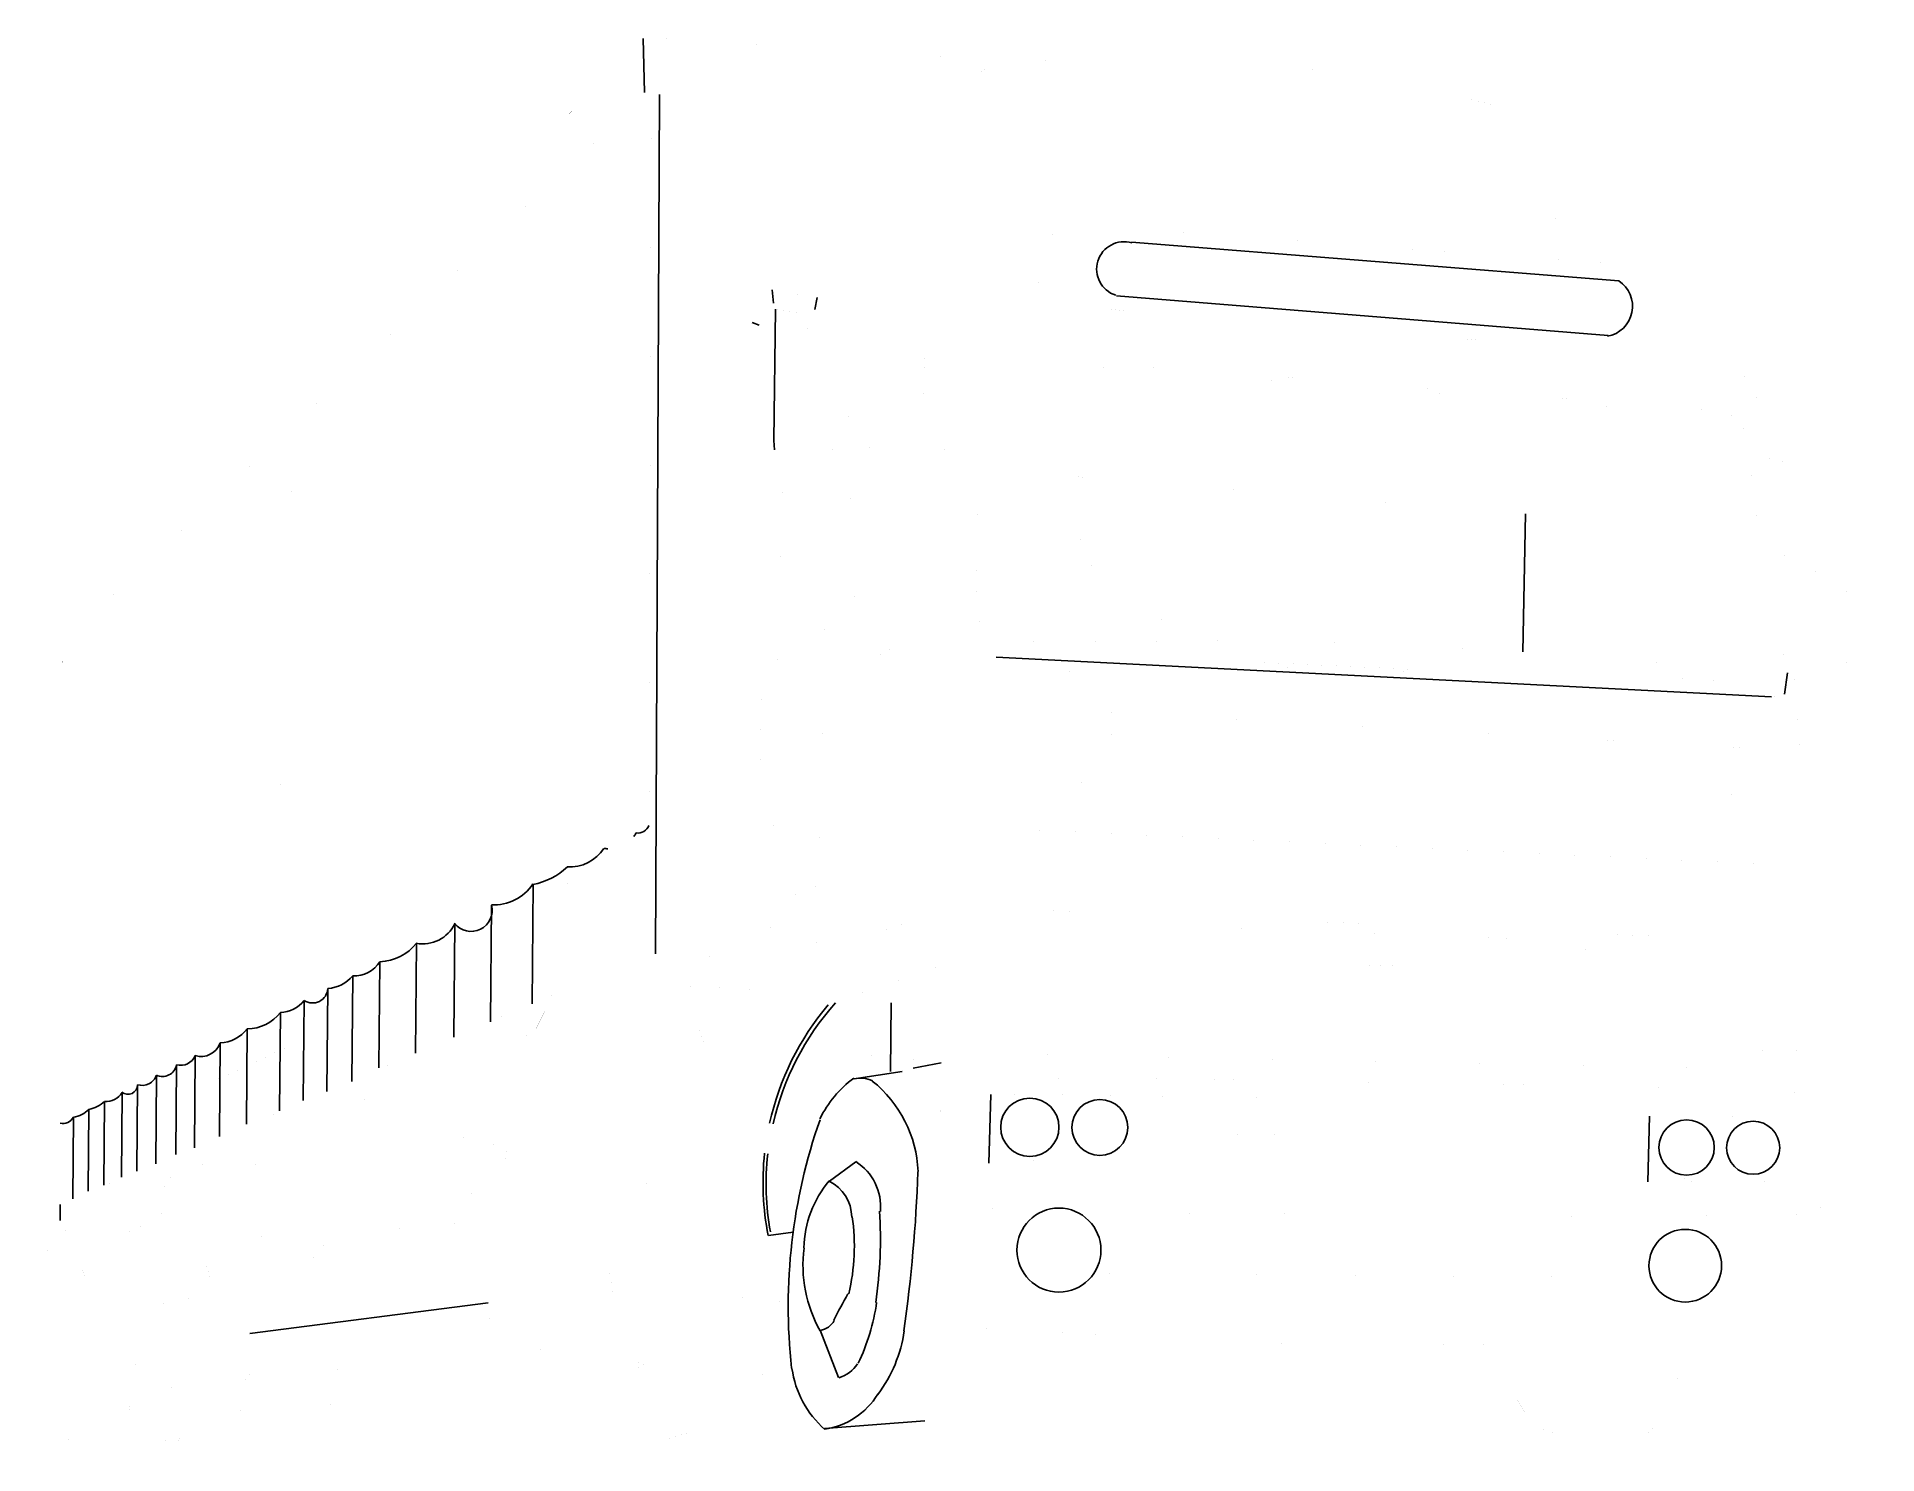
# Model space of a CAD drawing. Extents: x 68829 to 74199, y 50392 to 54528.
import ezdxf

# ---------------------------------------------------------------- set-up
doc = ezdxf.new("R2010")
doc.units = 0
doc.header["$LTSCALE"] = 32258
doc.header["$MEASUREMENT"] = 0
doc.layers.get('0').update_dxf_attribs({"linetype": 'CONTINUOUS'})

msp = doc.modelspace()

# ---------------------------------------------------------------- linework, layer by layer
at = {"linetype": 'CONTINUOUS'}
for p, q in [((70598.367, 54522.8), (70602.367, 54364.8)), ((70634.367, 51851.8), (70646.367, 54359.8)), ((72023.367, 53928.8), (73445.367, 53815.8)), ((70978.867, 53750.8), (70974.867, 53789.8)), ((71099.867, 53731.8), (71105.867, 53766.8)), ((71979.367, 53771.8), (73414.367, 53655.8)), ((70984.867, 53732.8), (70979.867, 53349.8)), ((70936.867, 53686.8), (70916.867, 53693.8)), ((70979.867, 53349.8), (70981.867, 53322.8)), ((73173.367, 53135.8), (73165.367, 52732.8)), ((71628.367, 52717.8), (73891.367, 52601.8)), ((73937.367, 52671.8), (73929.367, 52609.8)), ((70274.367, 51705.8), (70277.367, 52055.8)), ((70153.367, 51653.8), (70156.367, 51993.8)), ((70046.367, 51608.8), (70049.367, 51939.8)), ((69934.367, 51561.8), (69937.367, 51882.8)), ((69827.367, 51518.8), (69830.367, 51828.8)), ((69748.367, 51478.8), (69751.367, 51787.8)), ((69606.367, 51423.8), (69609.367, 51715.8)), ((69675.367, 51449.8), (69678.367, 51750.8)), ((69537.367, 51393.8), (69540.367, 51680.8)), ((71322.367, 51708.8), (71320.367, 51508.8)), ((69441.367, 51354.8), (69443.367, 51632.8)), ((69289.367, 51285.8), (69291.367, 51554.8)), ((69362.367, 51318.8), (69364.367, 51591.8)), ((69235.367, 51265.8), (69237.367, 51527.8)), ((71214.367, 51486.8), (71354.367, 51508.8)), ((71386.367, 51517.8), (71468.367, 51533.8)), ((69076.367, 51199.8), (69078.367, 51446.8)), ((69121.367, 51217.8), (69123.367, 51469.8)), ((69176.367, 51238.8), (69178.367, 51497.8)), ((68979.367, 51158.8), (68981.367, 51397.8)), ((69025.367, 51176.8), (69027.367, 51420.8)), ((71613.367, 51441.8), (71607.367, 51240.8)), ((68934.367, 51136.8), (68936.367, 51374.8)), ((73535.367, 51377.8), (73529.767, 51186.9)), ((71141.867, 51188.8), (71218.867, 51244.8)), ((68897.367, 51120.8), (68897.367, 51073.8)), ((70964.367, 51029.8), (71036.367, 51039.8)), ((69451.367, 50743.8), (70146.367, 50833.8)), ((71114.867, 50753.8), (71168.867, 50615.8)), ((71127.867, 50466.8), (71420.867, 50488.8))]:
    msp.add_line(p, q, dxfattribs=at)
at = {"linetype": 'CONTINUOUS', "flags": 128}
for points, const_width in [([(68898.367, 52817.8), (70607.367, 54527.8), (71668.367, 54456.8)], 0.003), ([(71635.367, 53746.8), (71510.367, 54293.8), (71514.367, 54327.8), (71526.367, 54358.8), (71546.367, 54394.8), (71567.367, 54417.8), (71594.367, 54432.8), (71633.367, 54446.8), (71673.367, 54452.8), (71712.367, 54456.8), (72053.367, 54461.8), (72241.367, 54459.8), (72370.367, 54448.8), (72536.367, 54434.8), (72733.367, 54403.8), (72910.367, 54372.8), (73081.367, 54327.8), (73143.367, 54285.8), (73190.367, 54229.8), (73216.367, 54184.8), (73289.367, 53884.8)], 0.003), ([(68898.367, 52754.8), (70609.367, 54364.8), (71510.367, 54311.8)], 0.003), ([(70622.367, 54356.8), (70615.367, 52068.8)], 0.003), ([(71754.367, 53748.8), (71749.367, 53846.8), (71747.367, 53885.8), (71769.367, 53933.8), (71805.367, 53958.8), (71852.367, 53975.8), (71886.367, 53977.8), (73299.367, 53874.8), (73416.367, 53867.8), (73488.367, 53853.8), (73533.367, 53826.8), (73560.367, 53781.8), (73588.367, 53716.8), (73595.367, 53654.8), (73612.367, 53589.8)], 0.003), ([(70916.867, 53693.8), (70914.867, 53734.8), (70974.867, 53789.8), (71105.867, 53766.8)], 0.003), ([(70916.867, 53693.8), (70978.867, 53750.8), (71099.867, 53731.8)], 0.003), ([(70976.867, 52151.8), (70938.867, 52229.8), (70950.867, 53296.8), (70936.867, 53316.8), (70936.867, 53686.8), (70984.867, 53732.8), (71079.867, 53717.8), (71072.867, 53323.8)], 0.003), ([(73856.367, 53403.8), (73851.367, 53452.8), (73840.367, 53498.8), (73823.367, 53527.8), (73785.367, 53560.8), (73729.367, 53585.8), (73706.367, 53586.8), (71752.367, 53749.8), (71679.367, 53751.8), (71650.367, 53749.8), (71622.367, 53739.8), (71593.367, 53724.8), (71021.367, 53283.8), (71009.367, 53262.8), (71005.367, 53240.8), (70966.367, 51743.8), (70963.367, 51695.8), (70965.367, 51663.8), (70968.367, 51636.8), (70985.367, 51613.8), (71102.367, 51641.8)], 0.003), ([(71628.367, 52717.8), (71596.367, 52726.8), (71581.367, 52744.8), (71574.367, 52773.8), (71565.367, 53341.8), (71574.367, 53425.8), (71594.367, 53506.8), (71621.367, 53575.8), (71697.367, 53593.8), (73821.367, 53430.8), (73858.367, 53402.8), (73876.367, 53356.8), (73909.367, 53151.8), (73937.367, 52942.8), (73951.367, 52761.8), (73962.367, 52693.8), (73952.367, 52616.8), (73891.367, 52600.8)], 0.003), ([(71474.367, 53559.8), (71230.367, 53568.8), (71195.367, 53333.8), (71223.367, 52743.8), (71396.367, 52694.8)], 0.003), ([(73849.367, 53352.8), (73844.367, 53379.8), (73830.367, 53406.8), (73812.367, 53418.8), (71697.367, 53582.8), (71658.367, 53573.8), (71629.367, 53567.8), (71618.367, 53551.8), (71607.367, 53530.8), (71598.367, 53497.8), (71589.367, 53456.8), (71582.367, 53426.8), (71578.367, 53395.8), (71573.367, 53363.8), (71573.367, 53339.8), (71574.367, 53223.8), (71577.367, 52885.8), (71584.367, 52761.8)], 0.003), ([(71488.867, 53533.8), (71485.867, 53503.8), (71458.867, 52804.8), (71442.867, 52774.8), (71396.867, 52761.8), (71248.867, 52722.8), (71225.867, 52728.8)], 0.003), ([(71255.867, 53319.8), (71265.867, 53352.8), (71462.867, 53526.8), (71488.867, 53532.8)], 0.003), ([(73903.367, 52676.8), (73815.367, 53386.8), (73172.367, 53134.8), (71843.367, 53245.8)], 0.003), ([(70936.867, 53316.8), (70979.867, 53349.8), (71077.867, 53326.8)], 0.003), ([(71085.367, 53325.8), (71318.367, 53317.8), (71307.367, 52932.8), (71077.367, 52944.8), (71093.367, 53328.8)], 0.003), ([(71143.367, 53323.8), (71145.367, 53377.8)], 0.003), ([(73849.367, 53353.8), (73929.367, 52704.8), (73938.367, 52672.8), (73584.367, 52698.8), (73058.367, 52739.8), (72424.367, 52767.8), (71875.367, 52761.8), (71575.367, 52762.8)], 0.003), ([(70950.367, 53296.8), (70981.367, 53322.8), (71051.367, 53306.8)], 0.003), ([(72131.367, 52773.8), (72108.367, 52831.8), (72071.367, 52864.8), (71993.367, 52930.8), (71886.367, 52999.8), (71857.367, 53014.8), (71859.367, 53036.8), (71878.367, 53067.8), (71892.367, 53102.8), (71894.367, 53154.8), (71892.367, 53211.8), (71868.367, 53250.8), (71833.367, 53277.8), (71779.367, 53310.8), (71701.367, 53316.8), (71658.367, 53312.8), (71635.367, 53289.8), (71607.367, 53244.8), (71594.367, 53207.8), (71586.367, 53158.8), (71584.367, 53102.8), (71600.367, 53059.8), (71605.367, 53018.8), (71586.367, 53004.8), (71574.367, 52985.8)], 0.003), ([(73968.367, 52573.8), (74108.367, 52601.8), (74111.367, 53241.8), (73884.367, 53297.8)], 0.003), ([(69458.367, 53077.8), (69605.367, 53233.8), (69605.367, 52379.8)], 0.003), ([(71648.367, 53261.8), (71574.367, 53267.8)], 0.003), ([(69458.367, 53077.8), (69458.367, 52297.8), (69595.367, 52379.8)], 0.003), ([(74023.367, 53076.8), (74199.367, 53054.8), (74194.367, 52749.8), (74016.367, 52755.8), (74022.367, 53074.8)], 0.003), ([(71100.367, 51689.8), (71132.367, 52941.8)], 0.003), ([(68898.367, 52817.8), (68898.367, 52754.8)], 0.003), ([(68904.367, 52760.8), (68903.367, 51121.8)], 0.003), ([(71826.367, 52667.8), (71963.367, 52722.8), (72866.367, 52680.8), (72867.367, 52672.8), (72440.367, 52688.8), (72438.367, 52700.8)], 0.003), ([(73139.367, 52612.8), (73317.367, 52667.8), (73805.367, 52646.8), (73805.367, 52635.8), (73545.367, 52643.8), (73542.367, 52655.8)], 0.003), ([(73945.367, 52614.8), (73964.367, 52602.8), (73989.367, 52121.8), (73992.367, 52080.8), (73982.367, 52046.8), (73956.367, 51900.8)], 0.003), ([(71689.367, 52215.8), (71699.367, 52570.8), (73889.367, 52448.8), (73892.367, 52133.8)], 0.003), ([(71798.367, 52503.8), (72085.367, 52484.8), (72073.367, 52345.8), (71798.367, 52352.8), (71798.367, 52503.8)], 0.003), ([(73536.367, 52393.8), (73779.367, 52375.8), (73770.367, 52271.8), (73536.367, 52284.8), (73536.367, 52393.8)], 0.003), ([(70577.367, 52177.8), (70577.367, 52203.8)], 0.003), ([(71689.367, 52215.8), (71572.367, 52224.8), (71511.367, 52229.8), (71454.367, 52204.8), (70973.367, 51992.8)], 0.003), ([(73892.367, 52133.8), (73894.367, 52092.8), (73861.367, 51903.8), (73866.367, 51516.8), (71689.367, 51558.8), (71689.367, 51982.8), (71689.367, 52215.8), (73893.367, 52112.8)], 0.003), ([(70555.367, 52171.8), (70535.367, 52195.8), (70491.367, 52171.8), (70447.367, 52127.8), (70399.367, 52059.8), (70447.367, 51971.8), (70447.367, 51927.8), (70467.367, 51903.8), (70467.367, 51883.8), (70447.367, 51883.8), (70399.367, 51859.8), (70335.367, 51771.8), (70311.367, 51683.8), (70243.367, 51547.8), (70243.367, 51371.8), (70243.367, 51279.8), (70243.367, 51147.8), (70267.367, 51079.8), (70335.367, 51079.8), (70355.367, 51079.8), (70379.367, 51191.8), (70379.367, 51235.8), (70355.367, 51279.8), (70355.367, 51347.8), (70335.367, 51347.8)], 0.002), ([(70579.367, 52171.8), (70579.367, 52147.8), (70579.367, 52127.8), (70623.367, 52059.8), (70623.367, 51991.8), (70579.367, 51927.8), (70579.367, 51883.8), (70579.367, 51815.8), (70555.367, 51747.8), (70535.367, 51771.8), (70491.367, 51815.8), (70447.367, 51859.8)], 0.002), ([(70483.367, 52147.8), (70483.367, 52159.8)], 0.003), ([(70374.367, 51803.8), (70377.367, 52105.8)], 0.003), ([(73893.367, 52111.8), (73959.367, 52101.8), (73992.367, 52087.8)], 0.003), ([(68903.367, 51274.8), (70458.367, 51996.8)], 0.003), ([(71689.367, 51982.8), (71505.367, 51982.8), (71484.367, 51982.8), (70968.367, 51802.8)], 0.003), ([(71689.367, 51982.8), (73920.367, 51887.8), (73956.367, 51900.8)], 0.003), ([(70481.367, 51920.8), (70481.367, 51941.8)], 0.003), ([(70614.367, 51939.8), (70614.367, 51845.8)], 0.003), ([(72264.367, 51928.8), (73349.367, 51887.8), (73345.367, 51800.8), (72259.367, 51831.8), (72264.367, 51928.8)], 0.003), ([(70439.367, 51875.8), (70479.367, 51835.8), (70503.367, 51811.8), (70543.367, 51811.8), (70587.367, 51855.8)], 0.002), ([(70587.367, 51875.8), (70543.367, 51875.8), (70503.367, 51899.8)], 0.002), ([(73958.367, 51903.8), (73954.367, 51764.8), (73960.367, 51702.8), (73970.367, 51611.8), (73957.367, 51539.8), (73910.367, 51490.8), (73907.367, 51461.8)], 0.003), ([(70599.367, 51859.8), (70691.367, 51771.8), (70735.367, 51727.8), (70755.367, 51615.8), (70735.367, 51527.8), (70779.367, 51391.8), (70755.367, 51323.8), (70779.367, 51235.8), (70691.367, 51215.8), (70647.367, 51191.8), (70623.367, 51191.8), (70599.367, 51191.8), (70491.367, 51191.8), (70467.367, 51215.8), (70399.367, 51235.8), (70355.367, 51259.8)], 0.002), ([(70598.367, 51843.3), (70622.367, 51853.3), (70968.367, 51834.3)], 0.003), ([(70625.367, 51853.8), (70625.367, 51813.8)], 0.003), ([(71102.367, 51641.8), (71100.367, 51689.8), (71470.367, 51818.8), (71484.367, 51736.8), (71497.367, 51490.8)], 0.003), ([(68897.367, 51119.3), (70337.367, 51732.3)], 0.003), ([(70695.367, 51758.3), (70962.367, 51746.3)], 0.003), ([(71263.367, 51724.8), (71387.367, 51766.8), (71386.367, 51517.8), (71265.367, 51501.8), (71263.367, 51724.8)], 0.003), ([(71263.367, 51724.8), (71322.367, 51708.8), (71387.367, 51728.8)], 0.003), ([(68897.367, 51072.3), (70279.367, 51622.3)], 0.003), ([(70739.367, 51619.8), (70759.367, 51643.8), (70779.367, 51575.8), (70779.367, 51491.8), (70823.367, 51383.8), (70823.367, 51363.8), (70931.367, 51343.8), (70951.367, 51319.8), (70931.367, 51255.8), (70843.367, 51279.8), (70759.367, 51279.8)], 0.002), ([(69466.367, 51296.8), (69473.367, 50927.8), (70099.367, 51075.8), (70095.367, 51544.8)], 0.003), ([(69484.367, 51298.8), (69486.367, 50957.8), (70077.367, 51095.8), (70073.367, 51538.8)], 0.003), ([(70129.367, 51148.8), (70140.367, 51199.8), (70156.367, 51274.8), (70166.367, 51321.8), (70170.367, 51339.8), (70183.367, 51376.8), (70190.367, 51395.8), (70200.367, 51415.8), (70209.367, 51433.8), (70220.367, 51455.8), (70228.367, 51473.8), (70244.367, 51487.8), (70253.367, 51490.8), (70262.367, 51485.8)], 0.003), ([(70819.367, 51455.8), (70989.367, 51438.8)], 0.003), ([(74042.367, 51353.7), (74044.867, 51323.6), (74050.767, 51145.5), (74039.267, 51117.7), (74020.967, 51100), (73995.867, 51091.4), (73188.567, 51085.4), (72791.767, 51097.3), (72136.567, 51092.7), (71552.767, 51111.8), (71507.367, 51146.6), (71470.967, 51176.2), (71465.467, 51203.3), (71466.967, 51291.3), (71467.267, 51425.3), (71471.967, 51466.2), (71497.367, 51490.8)], 0.003), ([(71497.367, 51490.8), (71662.367, 51489.9), (72021.367, 51487.7), (72370.367, 51484.7), (72689.367, 51482.1)], 0.003), ([(72196.367, 51486.3), (73874.367, 51457.3), (73938.367, 51452.3), (74011.367, 51432.3), (74032.367, 51419.3), (74042.367, 51382.3), (74042.367, 51354.3)], 0.003), ([(70268.367, 51394.8), (70259.367, 51384.8), (70239.367, 51361.8), (70227.367, 51329.8), (70213.367, 51306.8), (70201.367, 51282.8), (70196.367, 51256.8), (70187.367, 51227.8), (70181.367, 51204.8), (70175.367, 51172.8), (70172.367, 51140.8), (70164.367, 51097.8), (70158.367, 51065.8), (70152.367, 51027.8), (70149.367, 51004.8), (70146.367, 50975.8), (70146.367, 50932.8), (70146.367, 50909.8), (70146.367, 50868.8), (70146.367, 50833.8), (70146.367, 50801.8), (70152.367, 50770.8), (70155.367, 50746.8), (70161.367, 50717.8), (70161.367, 50694.8), (70164.367, 50665.8), (70175.367, 50645.8), (70178.367, 50622.8), (70199.367, 50593.8), (70204.367, 50570.8), (70210.367, 50549.8), (70222.367, 50526.8), (70227.367, 50512.8), (70236.367, 50494.8), (70242.367, 50486.8), (70242.367, 50480.8), (70248.367, 50471.8), (70256.367, 50465.8), (70262.367, 50462.8), (70277.367, 50459.8), (70300.367, 50454.8), (70314.367, 50454.8), (70335.367, 50451.8), (70358.367, 50451.8), (70372.367, 50451.8), (70376.367, 50451.8)], 0.003), ([(71613.367, 51441.8), (72045.367, 51438.8), (72045.367, 51241.8), (71607.367, 51239.8)], 0.003), ([(72038.367, 51438.8), (72038.367, 51251.8), (71607.367, 51248.8)], 0.003), ([(72086.367, 51326.8), (72086.367, 51435.8), (72646.367, 51429.8), (72647.367, 51321.8), (72086.367, 51326.8)], 0.003), ([(70995.367, 51279.8), (71035.367, 51343.8), (71059.367, 51319.8), (70951.367, 51319.8), (70971.367, 51299.8)], 0.002), ([(73535.367, 51377.8), (73945.767, 51375), (73945.767, 51187.8), (73529.767, 51185.9)], 0.003), ([(73939.067, 51375), (73939.067, 51197.3), (73529.767, 51194.5)], 0.003), ([(70467.367, 51147.8), (70491.367, 51059.8), (70491.367, 50967.8), (70511.367, 50859.8), (70579.367, 50679.8), (70623.367, 50479.8), (70623.367, 50391.7), (70667.367, 50435.8), (70735.367, 50455.8), (70803.367, 50455.8), (70803.367, 50499.8), (70735.367, 50499.8), (70667.367, 50499.8), (70711.367, 50547.8), (70735.367, 50547.8), (70711.367, 50567.8), (70691.367, 50723.8), (70667.367, 50859.8), (70599.367, 51235.8)], 0.002), ([(70711.367, 51235.8), (70711.367, 51147.8), (70711.367, 51035.8), (70711.367, 50903.8), (70667.367, 50859.8), (70647.367, 50859.8)], 0.002), ([(72277.367, 51271.8), (72277.367, 51148.8), (73358.367, 51148.8), (73358.367, 51271.8), (72277.367, 51271.8)], 0.003), ([(69113.267, 50969.5), (69124.767, 51023.5), (69131.967, 51057.3), (69134.867, 51070.3), (69144.167, 51096.9), (69149.267, 51110.6), (69156.467, 51125), (69162.867, 51137.9), (69170.867, 51153.8), (69176.567, 51166.7), (69188.067, 51176.8), (69194.567, 51179), (69201.767, 51175.4), (69206.067, 51166), (69219.767, 51141.5), (69228.467, 51125.7), (69235.667, 51113.5), (69242.867, 51099.8), (69255.067, 51067.4), (69263.667, 51036.4), (69274.467, 51007.6), (69284.567, 50988.9), (69291.067, 50972.3), (69298.967, 50950.7), (69301.867, 50942.1), (69469.667, 50932.8)], 0.003), ([(70391.367, 51191.8), (70398.367, 51173.8), (70402.367, 51161.8), (70441.367, 51159.8)], 0.003), ([(69228.467, 51125.7), (69221.967, 51123.5), (69211.867, 51117.1), (69207.567, 51112.7), (69198.867, 51102.7), (69184.467, 51086.1), (69175.867, 51063.1), (69165.767, 51046.5), (69157.167, 51029.2), (69153.567, 51010.5), (69147.067, 50989.6), (69142.767, 50973.1), (69138.467, 50950), (69136.267, 50927), (69130.467, 50896.1), (69126.167, 50873), (69121.867, 50845.7), (69119.667, 50829.1), (69117.567, 50808.2), (69117.567, 50777.3), (69117.567, 50760.7), (69117.567, 50731.2), (69117.567, 50706), (69117.567, 50683), (69121.867, 50660.7), (69124.067, 50643.4), (69128.367, 50622.5), (69128.367, 50605.9), (69130.467, 50585.1), (69138.467, 50570.7), (69140.567, 50554.1), (69155.667, 50533.2), (69159.267, 50516.7), (69163.667, 50501.5), (69172.267, 50485), (69175.867, 50474.9), (69182.367, 50461.9), (69186.667, 50456.2), (69186.667, 50451.9), (69190.967, 50445.4), (69196.767, 50441.1), (69201.067, 50438.9), (69211.867, 50436.7), (69228.467, 50433.1), (69238.467, 50433.1), (69253.667, 50431), (69270.167, 50431), (69280.267, 50431), (69291.067, 50431), (69303.267, 50431), (69314.067, 50431), (69334.967, 50428.8), (69345.067, 50431), (69355.867, 50431), (69372.467, 50431), (69386.867, 50428.8), (69397.667, 50426.7), (69403.367, 50428.8), (69409.867, 50441.1), (69412.067, 50451.9), (69414.167, 50466.3), (69414.167, 50480.7), (69416.367, 50497.9), (69426.467, 50533.2), (69428.567, 50539), (69430.767, 50556.3), (69432.867, 50570.7), (69435.067, 50587.2), (69437.267, 50610.3), (69441.567, 50633.3), (69442.967, 50656.3), (69447.267, 50677.2), (69449.467, 50693.8), (69451.667, 50714.6), (69451.667, 50743.4), (69453.767, 50766.5), (69451.667, 50783.8)], 0.003), ([(69201.767, 51175.4), (69457.367, 51164.6)], 0.003), ([(68896.367, 51071.8), (68896.367, 51050.8)], 0.003), ([(70267.367, 51087.8), (70267.367, 51043.8), (70287.367, 51063.8), (70223.367, 50999.8), (70331.367, 50999.8), (70331.367, 51087.8)], 0.002), ([(71697.367, 50940.3), (71566.367, 50966.3), (71547.367, 50978.3), (71552.367, 51112.3)], 0.003), ([(73955.367, 51091.3), (73955.367, 50940.3), (73741.367, 50912.3)], 0.003), ([(68829.367, 50848.8), (68835.867, 50879.3), (68845.467, 50924.3), (68851.467, 50952.5), (68853.867, 50963.3), (68861.667, 50985.5), (68865.867, 50996.9), (68871.867, 51008.9), (68877.267, 51019.7), (68883.867, 51032.9), (68888.667, 51043.7), (68898.267, 51052.1), (68903.667, 51053.9), (68909.667, 51050.9), (68913.267, 51043.1), (68924.667, 51022.7), (68931.867, 51009.5), (68937.867, 50999.3), (68943.867, 50987.9), (68954.067, 50960.9), (68961.267, 50935.1), (68970.267, 50911.1), (68978.667, 50895.5), (68984.067, 50881.7), (68990.667, 50863.7), (68993.067, 50856.5), (69122.067, 50849.3)], 0.003), ([(68909.667, 51050.9), (69128.667, 51041.3)], 0.003), ([(70535.367, 50767.8), (70467.367, 50723.8), (70379.367, 50635.8), (70335.367, 50591.8), (70335.367, 50567.8), (70311.367, 50547.8), (70379.367, 50479.8), (70379.367, 50435.8), (70379.367, 50411.7), (70199.367, 50591.8), (70223.367, 50547.8), (70243.367, 50591.8), (70267.367, 50635.8), (70291.367, 50655.8), (70267.367, 50655.8), (70291.367, 50679.8), (70399.367, 50923.8), (70467.367, 51015.8)], 0.002), ([(70367.367, 50852.8), (70367.367, 50853.8), (70369.367, 50866.8), (70369.367, 50883.8), (70371.367, 50899.8), (70371.367, 50912.8), (70371.367, 50930.8), (70371.367, 50947.8), (70369.367, 50955.8), (70367.367, 50972.8), (70367.367, 50985.8), (70366.367, 50998.8), (70362.367, 51020.8), (70361.367, 51025.8)], 0.003), ([(68931.867, 51009.5), (68926.467, 51007.7), (68918.067, 51002.3), (68914.467, 50998.7), (68907.267, 50990.3), (68895.267, 50976.5), (68888.067, 50957.3), (68879.667, 50943.5), (68872.467, 50929.1), (68869.467, 50913.5), (68864.067, 50896.1), (68860.467, 50882.3), (68856.867, 50863.1), (68855.067, 50844), (68850.267, 50818.2), (68846.667, 50799), (68843.067, 50776.2), (68841.267, 50762.4), (68839.467, 50745), (68839.467, 50719.2), (68839.467, 50705.4), (68839.467, 50680.8), (68839.467, 50659.8), (68839.467, 50640.6), (68843.067, 50622), (68844.867, 50607.6), (68848.467, 50590.2), (68848.467, 50576.4), (68850.267, 50559), (68856.867, 50547), (68858.667, 50533.2), (68871.267, 50515.8), (68874.267, 50502), (68877.867, 50489.4), (68885.067, 50475.6), (68888.067, 50467.2), (68893.467, 50456.4), (68897.067, 50451.6), (68897.067, 50448), (68900.667, 50442.6), (68905.467, 50439), (68909.067, 50437.2), (68918.067, 50435.4), (68931.867, 50432.4), (68940.267, 50432.4), (68952.867, 50430.6), (68966.667, 50430.6), (68975.067, 50430.6), (68984.067, 50430.6), (68994.267, 50430.6), (69003.267, 50430.6), (69020.667, 50428.8), (69029.067, 50430.6), (69038.067, 50430.6), (69051.867, 50430.6), (69063.867, 50428.8), (69072.867, 50427), (69077.667, 50428.8), (69083.067, 50439), (69084.867, 50448), (69086.667, 50460), (69086.667, 50472), (69088.467, 50486.4), (69096.867, 50515.8), (69098.667, 50520.6), (69100.467, 50535), (69102.267, 50547), (69104.067, 50560.8), (69105.867, 50580), (69109.467, 50599.2), (69110.667, 50618.4), (69114.267, 50635.8), (69116.067, 50649.6), (69117.867, 50667), (69117.867, 50691)], 0.003), ([(70260.367, 51007.8), (70257.367, 50998.8), (70255.367, 50975.8), (70253.367, 50957.8), (70252.367, 50939.8), (70250.367, 50916.8), (70248.367, 50904.8), (70248.367, 50881.8), (70247.367, 50861.8), (70248.367, 50850.8), (70248.367, 50836.8), (70248.367, 50813.8), (70250.367, 50797.8), (70250.367, 50783.8), (70252.367, 50767.8), (70255.367, 50749.8), (70258.367, 50737.8), (70265.367, 50709.8), (70265.367, 50699.8), (70268.367, 50686.8), (70268.367, 50683.8), (70273.367, 50678.8), (70281.367, 50673.8), (70282.367, 50673.8)], 0.003), ([(69232.067, 50935.6), (69230.567, 50932.1), (69225.567, 50926.3), (69221.967, 50919.8), (69221.267, 50914.1), (69218.367, 50904.7), (69217.667, 50896.1), (69214.767, 50886.7), (69210.467, 50871.6), (69205.367, 50854.3), (69201.067, 50837.8), (69197.467, 50824.8), (69196.067, 50808.2), (69194.567, 50795.3), (69193.867, 50782.3), (69192.467, 50765.8), (69190.967, 50757.1), (69190.967, 50740.6), (69190.267, 50726.2), (69190.967, 50718.2), (69190.967, 50708.2), (69190.967, 50691.6), (69192.467, 50680.1), (69192.467, 50670), (69193.867, 50658.5), (69196.067, 50645.5), (69198.167, 50636.9), (69203.267, 50616.7), (69203.267, 50609.5), (69205.367, 50600.2), (69205.367, 50598), (69208.967, 50594.4), (69214.767, 50590.8), (69221.267, 50587.9), (69229.167, 50583.6), (69232.767, 50581.5), (69235.667, 50578.6), (69237.767, 50577.9), (69241.367, 50577.9), (69243.567, 50577.9), (69247.167, 50578.6), (69249.267, 50582.2), (69250.767, 50585.1), (69252.167, 50587.9), (69254.367, 50594.4), (69254.367, 50596.6), (69255.767, 50609.5), (69256.467, 50618.2), (69257.967, 50625.4), (69259.367, 50636.2), (69261.567, 50645.5), (69263.667, 50658.5), (69268.767, 50671.5), (69270.867, 50682.3), (69275.967, 50709.6), (69276.667, 50720.4), (69278.067, 50729.8), (69278.067, 50742), (69279.567, 50753.5), (69279.567, 50762.9), (69279.567, 50775.8), (69279.567, 50788.1), (69278.067, 50793.8), (69276.667, 50806.1), (69276.667, 50815.4), (69275.967, 50824.8), (69273.067, 50840.6), (69270.867, 50853.6), (69269.467, 50863), (69268.767, 50875.9), (69266.567, 50881.7), (69263.667, 50890.3), (69259.367, 50906.2), (69255.767, 50915.5), (69250.767, 50923.4), (69243.567, 50933.5), (69237.767, 50935.6), (69232.067, 50935.6)], 0.003), ([(69333.367, 50614.8), (69339.367, 50662.8), (69341.367, 50704.8), (69345.367, 50732.8), (69347.367, 50765.8), (69343.367, 50797.8), (69341.367, 50827.8), (69337.367, 50849.8), (69337.367, 50880.8), (69333.367, 50910.8), (69325.367, 50940.8)], 0.003), ([(69453.067, 50773), (69454.467, 50803.2), (69458.067, 50826.2), (69460.267, 50850.7), (69462.467, 50872.3), (69463.167, 50891.8), (69463.167, 50911.2), (69462.467, 50926.3), (69462.467, 50933.5)], 0.003), ([(73539.367, 50907.3), (71916.367, 50918.3)], 0.003), ([(70737.367, 50863.8), (71022.367, 50835.8)], 0.003), ([(68934.867, 50851.1), (68933.667, 50848.2), (68929.467, 50843.4), (68926.467, 50838), (68925.867, 50833.2), (68923.467, 50825.4), (68922.867, 50818.2), (68920.467, 50810.4), (68916.867, 50797.8), (68912.667, 50783.4), (68909.067, 50769.6), (68906.067, 50758.8), (68904.867, 50745), (68903.667, 50734.2), (68903.067, 50723.4), (68901.867, 50709.6), (68900.667, 50702.4), (68900.667, 50688.6), (68900.067, 50676.6), (68900.667, 50670), (68900.667, 50661.6), (68900.667, 50647.8), (68901.867, 50638.2), (68901.867, 50629.8), (68903.067, 50620.2), (68904.867, 50609.4), (68906.667, 50602.2), (68910.867, 50585.4), (68910.867, 50579.4), (68912.667, 50571.6), (68912.667, 50569.8), (68915.667, 50566.8), (68920.467, 50563.8), (68925.867, 50561.4), (68932.467, 50557.8), (68935.467, 50556), (68937.867, 50553.6), (68939.667, 50553), (68942.667, 50553), (68944.467, 50553), (68947.467, 50553.6), (68949.267, 50556.6), (68950.467, 50559), (68951.667, 50561.4), (68953.467, 50566.8), (68953.467, 50568.6), (68954.667, 50579.4), (68955.267, 50586.6), (68956.467, 50592.6), (68957.667, 50601.6), (68959.467, 50609.4), (68961.267, 50620.2), (68965.467, 50631), (68967.267, 50640), (68971.467, 50662.8), (68972.067, 50671.8), (68973.267, 50679.6), (68973.267, 50689.8), (68974.467, 50699.4), (68974.467, 50707.2), (68974.467, 50718), (68974.467, 50728.2), (68973.267, 50733), (68972.067, 50743.2), (68972.067, 50751), (68971.467, 50758.8), (68969.067, 50772), (68967.267, 50782.8), (68966.067, 50790.6), (68965.467, 50801.4), (68963.667, 50806.2), (68961.267, 50813.4), (68957.667, 50826.6), (68954.667, 50834.4), (68950.467, 50841), (68944.467, 50849.3), (68939.667, 50851.1), (68934.867, 50851.1)], 0.003), ([(70835.367, 50465.8), (70840.367, 50466.8), (70857.367, 50466.8), (70876.367, 50475.8), (70886.367, 50487.8), (70896.367, 50499.8), (70908.367, 50519.8), (70917.367, 50538.8), (70924.367, 50555.8), (70929.367, 50567.8), (70934.367, 50593.8), (70939.367, 50605.8), (70946.367, 50622.8), (70961.367, 50668.8), (70963.367, 50694.8), (70963.367, 50713.8), (70965.367, 50735.8), (70968.367, 50759.8), (70965.367, 50785.8), (70958.367, 50809.8), (70956.367, 50824.8), (70953.367, 50836.8), (70949.367, 50841.8), (70946.367, 50848.8)], 0.003), ([(73539.367, 50458.8), (73570.367, 50498.8), (73593.367, 50538.8), (73610.367, 50587.8), (73627.367, 50651.8), (73639.367, 50711.8), (73642.367, 50769.8), (73650.367, 50835.8)], 0.003), ([(69706.367, 50675.3), (69708.367, 50690.3), (69706.367, 50702.3), (69703.367, 50720.3), (69702.367, 50736.3), (69696.367, 50751.3), (69690.367, 50762.3), (69686.367, 50774.3)], 0.003), ([(71587.867, 50760.3), (71895.867, 50741.3), (72266.867, 50736.3), (72484.867, 50713.3), (72526.867, 50667.3), (72579.867, 50635.3), (72652.867, 50639.3), (72685.867, 50673.3), (72742.867, 50708.3), (72872.867, 50712.3), (73112.867, 50710.3), (73124.867, 50635.3), (73134.867, 50574.3), (73170.867, 50514.3), (73222.867, 50463.3), (73280.867, 50447.3), (73357.867, 50435.3), (73505.867, 50442.3), (73538.867, 50458.3)], 0.003), ([(69460.267, 50725.4), (69460.267, 50716.8), (69458.067, 50708.2), (69458.067, 50694.5), (69458.067, 50671.5), (69454.467, 50654.2), (69453.067, 50635.5), (69445.867, 50597.3), (69442.967, 50569.2), (69439.367, 50549.1), (69437.267, 50526), (69432.167, 50485), (69422.067, 50451.9), (69418.467, 50436), (69422.067, 50433.1), (69439.367, 50433.1), (69453.067, 50433.1), (69466.767, 50427.4), (69481.167, 50427.4), (69499.867, 50431), (69512.067, 50434.6), (69525.767, 50434.6), (69534.467, 50436), (69561.767, 50431), (69579.067, 50431), (69588.467, 50433.1), (69593.467, 50434.6), (69617.167, 50441.8), (69629.467, 50441.8), (69643.167, 50448.3), (69650.367, 50456.9), (69657.567, 50465.5), (69666.167, 50479.9), (69672.667, 50493.6), (69677.667, 50505.9), (69681.267, 50514.5), (69684.867, 50533.2), (69688.467, 50541.9), (69693.567, 50554.1), (69704.367, 50587.2), (69705.767, 50605.9), (69705.767, 50619.6), (69707.167, 50635.5), (69709.367, 50652.7), (69707.167, 50671.5)], 0.003), ([(70395.367, 50451.8), (70404.367, 50451.8), (70419.367, 50451.8), (70448.367, 50448.8), (70462.367, 50451.8), (70477.367, 50451.8), (70500.367, 50451.8), (70520.367, 50448.8), (70535.367, 50445.8), (70543.367, 50448.8), (70552.367, 50465.8), (70555.367, 50480.8), (70558.367, 50500.8), (70558.367, 50520.8), (70561.367, 50544.8), (70575.367, 50593.8), (70578.367, 50601.8), (70581.367, 50625.8), (70584.367, 50645.8), (70587.367, 50668.8), (70590.367, 50700.8), (70591.367, 50704.8)], 0.003), ([(69123.267, 50661.6), (69123.267, 50650.2), (69123.267, 50631), (69120.267, 50616.6), (69119.067, 50601), (69113.067, 50569.2), (69110.667, 50545.8), (69107.667, 50529), (69105.867, 50509.8), (69101.667, 50475.6), (69093.267, 50448), (69090.267, 50434.8), (69093.267, 50432.4), (69107.667, 50432.4), (69119.067, 50432.4), (69130.467, 50427.6), (69142.467, 50427.6), (69158.067, 50430.6), (69168.267, 50433.6), (69179.667, 50433.6), (69186.867, 50434.8), (69209.667, 50430.6), (69224.067, 50430.6), (69231.867, 50432.4), (69236.067, 50433.6), (69255.867, 50439.6), (69266.067, 50439.6), (69277.467, 50445), (69283.467, 50452.2), (69289.467, 50459.4), (69296.667, 50471.4), (69302.067, 50482.8), (69306.267, 50493), (69309.267, 50500.2), (69312.267, 50515.8), (69315.267, 50523), (69319.467, 50533.2), (69328.467, 50560.8), (69329.667, 50576.4), (69329.667, 50587.8), (69330.867, 50601), (69332.667, 50615.4)], 0.003), ([(70600.367, 50660.8), (70598.367, 50643.8), (70593.367, 50615.8), (70590.367, 50583.8), (70583.367, 50526.8), (70569.367, 50480.8), (70564.367, 50458.8), (70569.367, 50454.8), (70593.367, 50454.8), (70612.367, 50454.8), (70631.367, 50446.8), (70643.367, 50446.8)], 0.003)]:
    msp.add_lwpolyline(points, dxfattribs=dict(at, const_width=const_width))
at = {"linetype": 'CONTINUOUS'}
for centre, radius in [((71726.867, 51345.8), 85), ((71931.367, 51345.3), 81.5), ((73643.167, 51286.6), 80.7), ((73837.467, 51286.1), 77.4), ((71811.867, 50987.3), 122.5), ((73639.367, 50941.8), 106)]:
    msp.add_circle(centre, radius, dxfattribs=at)
for centre, radius, start, end in [((72001.867, 53849.8), 80, 73.671064, 252.176232), ((73396.367, 53741.3), 89, 280.350886, 56.64938), ((70502.367, 52241.8), 84, 325.421257, 334.014599), ((70582.867, 52239.3), 35, 262.448623, 338.86833), ((70384.867, 52222.3), 117, 266.078404, 327.60016), ((70502.367, 52241.8), 84, 257.633859, 265.564697), ((70242.867, 52244.8), 193.5, 280.119467, 314.036785), ((70162.867, 52132.3), 137.5, 267.081402, 326.240581), ((70096.867, 51978.8), 61.5, 218.136308, 14.126687), ((69955.367, 51984.8), 104, 259.478442, 334.420585), ((69825.367, 51971.3), 142.5, 272.010964, 321.66666), ((69756.867, 51873.8), 86, 266.332212, 328.510399), ((69673.867, 51850.3), 99.5, 272.592103, 321.079349), ((69537.867, 51770.8), 90, 271.59114, 322.404233), ((69633.867, 51752.8), 44.5, 236.452725, 357.420852), ((69441.867, 51757.8), 125, 270.687516, 321.956098), ((71752.367, 51184.8), 803.5, 139.846555, 167.608879), ((71750.367, 51180.8), 792, 138.178411, 167.255383), ((69360.867, 51695.3), 103.5, 271.9368, 322.853313), ((69249.367, 51571.3), 45, 254.544001, 338.50574), ((69308.867, 51610.8), 58.5, 252.616799, 341.03828), ((69195.867, 51535.8), 42, 245.262917, 349.011349), ((69032.367, 51473.8), 53, 264.590395, 329.611222), ((69094.867, 51470.3), 28.5, 232.125016, 358.994914), ((69136.867, 51510.8), 43, 251.73332, 342.534644), ((71417.367, 51218.8), 339, 127.08626, 153.472743), ((71232.367, 51410.8), 78.5, 63.434949, 104.018527), ((71041.367, 51200.3), 360, 2.627135, 51.133887), ((68922.867, 51456.8), 83, 279.360191, 314.707179), ((68964.367, 51489.3), 93, 280.525108, 312.559647), ((68904.867, 51393.3), 36.5, 257.981988, 329.4946), ((72667.367, 50822.8), 1645.5, 160.664269, 186.280194), ((71752.367, 51184.8), 804, 173.931313, 191.129636), ((71750.367, 51180.8), 793, 173.701299, 190.190452), ((71136.367, 51114.3), 155, 354.594717, 57.786882), ((71381.867, 50986.8), 314.5, 139.849222, 178.724541), ((71085.867, 51080.8), 121.5, 1.414423, 62.590873), ((67053.367, 51365.8), 4349.5, 351.877536, 358.019709), ((70626.867, 50997.8), 588, 346.424666, 8.509083), ((70013.367, 51020.8), 1277.5, 351.627588, 3.608227), ((71455.367, 50942.8), 390.5, 172.658417, 209.262639), ((73437.367, 49616.7), 2563, 150.989693, 152.94504), ((70705.367, 50911.8), 579.5, 333.90367, 352.364851), ((71105.867, 50809.8), 57.5, 279.413155, 330.984096), ((70963.367, 50807.8), 401, 322.955804, 351.900208), ((71321.867, 50682.8), 292, 188.071827, 228.52614), ((71141.367, 50709.8), 99, 286.422187, 326.951875), ((71097.867, 50679.8), 217, 277.947121, 328.64679)]:
    msp.add_arc(centre, radius, start, end, dxfattribs=at)

doc.saveas('drawing.dxf')
